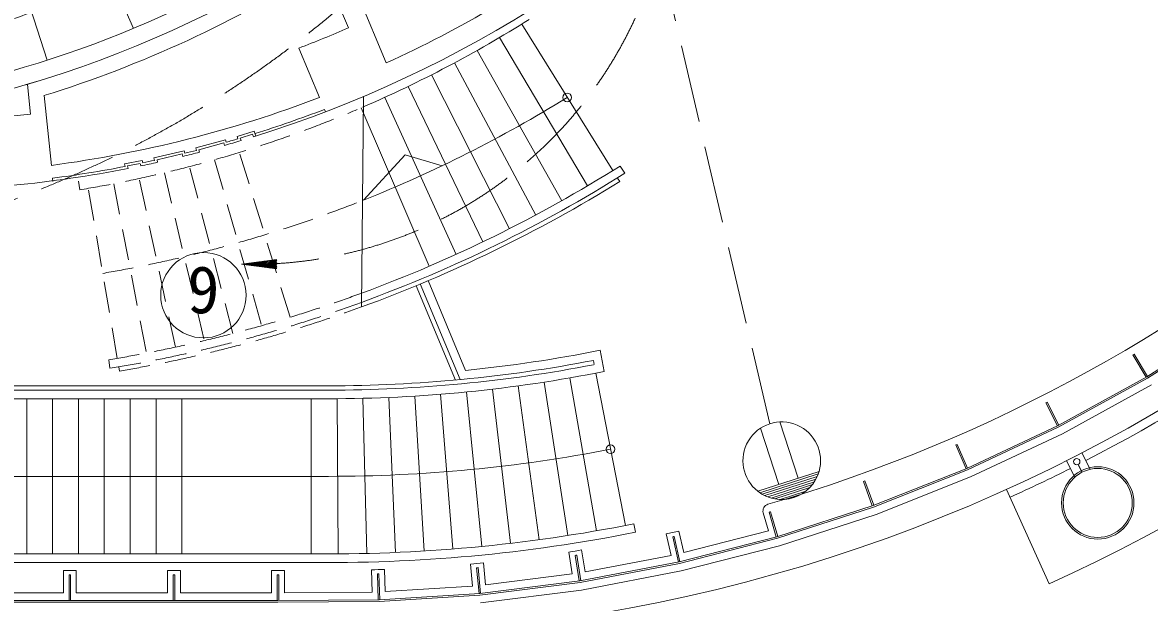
# Model space of a CAD drawing. Units: millimetres, scale not verified. Extents: x -50538 to 33462, y -30616 to 28184.
# Drawn here: x -9867 to 3202, y -20536 to -13810 of the extents above; entities that cross this region are included whole.
import ezdxf
from ezdxf.enums import TextEntityAlignment as Align

# ---------------------------------------------------------------- set-up
doc = ezdxf.new("R2010")
doc.units = ezdxf.units.MM
doc.header["$LTSCALE"] = 300
doc.linetypes.add('DASHED1', pattern=[1.8, 1.2, -0.6])
doc.linetypes.add('DASHED3', pattern=[4, 3, -1])
for name, color, linetype, lineweight in [('1-0_130', 7, 'Continuous', 9), ('8-1', 7, 'Continuous', 9), ('8-2', 7, 'Continuous', 9)]:
    doc.layers.add(name, color=color, linetype=linetype, lineweight=lineweight)
doc.styles.add('ＭＳ ゴシック', font='')
doc.styles.get('ＭＳ ゴシック').set_extended_font_data('MS Gothic')

msp = doc.modelspace()

# ---------------------------------------------------------------- linework, layer by layer
at = {"layer": '1-0_130'}
for p, q in [((-8579.4, -13877.8), (-8923.8, -13100.4)), ((-6088.4, -13873), (-6384.6, -13161)), ((-5648.7, -14279), (-6144, -13088.3)), ((-9898.3, -13262.2), (-9581.1, -14246.6)), ((-4077.5, -13828.4), (-3022.9, -15527.8)), ((-6424.2, -14679.9), (-6662.5, -14107.2)), ((-3316.3, -15705.5), (-4334.2, -13983.9)), ((-4594.5, -14134.1), (-3613.7, -15877.1)), ((-3915.2, -16042.5), (-4858.2, -14278.8)), ((-5125.5, -14418), (-4220.7, -16201.6)), ((-9809.2, -14530.5), (-9774.5, -14871.9)), ((-4528.1, -16353.5), (-5394.5, -14550.9)), ((-9533, -15466.5), (-9615.5, -14656)), ((-5911.7, -14667.7), (-5936.5, -17109)), ((-5666.4, -14678), (-4838.9, -16498.7)), ((-6366.6, -14818.4), (-6355, -14846.1)), ((-5152.9, -16637.5), (-5941.3, -14799.4)), ((-7533.6, -15206.1), (-7525.3, -15235.3)), ((-7512.8, -15169.3), (-7504.6, -15198.2)), ((-8495.8, -15473.4), (-8499.9, -15453.6)), ((-2938.1, -15474.8), (-2883.6, -15558.6)), ((-9513.8, -15655.6), (-9517.8, -15615.8)), ((-2967.1, -15613.7), (-2941.1, -15653.6)), ((-4792.6, -17951), (-5254.2, -16841.4)), ((-4728.7, -17844.3), (-5161.9, -16803)), ((-5302.8, -16862.5), (-4847.8, -17956.2)), ((-3168.1, -17611), (-3120.5, -17856.5)), ((-3237.7, -17777.6), (-3247.2, -17728.5)), ((3162.7, -17923), (3010, -17664.7)), ((3025.4, -17655.6), (3178.2, -17913.8)), ((-2876.3, -19642.9), (-3218.6, -17875.8)), ((-4118.6, -18024.1), (-3875.7, -19807.7)), ((-3542.6, -19759.1), (-3818.6, -17980.4)), ((-3518.6, -17931), (-3209.4, -19704.2)), ((3225.4, -18011.4), (2193.3, -18578.8)), ((-5541.3, -19956.6), (-5618.6, -18158.2)), ((-5318.6, -18142.6), (-5208.2, -19939.2)), ((-4875.1, -19915.6), (-5018.6, -18121.4)), ((-4718.6, -18094.6), (-4541.9, -19885.9)), ((-4208.8, -19849.9), (-4418.6, -18062.2)), ((-9818.6, -18173.3), (-9818.6, -19973.3)), ((-9518.6, -19973.3), (-9518.6, -18173.3)), ((-9218.6, -18173.3), (-9218.6, -19973.3)), ((-8918.6, -19973.3), (-8918.6, -18173.3)), ((-8618.6, -18173.3), (-8618.6, -19973.3)), ((-8318.6, -19973.3), (-8318.6, -18173.3)), ((-8018.6, -18173.3), (-8018.6, -19973.3)), ((-6518.6, -18173.3), (-6518.6, -19973.3)), ((-6207.6, -19972.9), (-6218.6, -18173)), ((-5918.8, -18168.4), (-5874.6, -19967.8)), ((2136.2, -18486.6), (2000, -18219.3)), ((2016, -18211.1), (2152.2, -18478.4)), ((2193.3, -18578.8), (1127.5, -19080.3)), ((1076.3, -18984.7), (957.2, -18709.4)), ((973.7, -18702.2), (1092.9, -18977.6)), ((2515.6, -18991.1), (2418.9, -18801.3)), ((2240.7, -18892.1), (2337.4, -19081.9)), ((2419.3, -19025.8), (2373.9, -18936.7)), ((2376.6, -18935.4), (2422, -19024.5)), ((1127.5, -19080.3), (32.4, -19513.9)), ((-12.7, -19415.3), (-114.3, -19133)), ((-97.4, -19126.9), (4.2, -19409.2)), ((1543.2, -19225.3), (2038.4, -20318.4)), ((-1210.3, -19488.5), (-1126.6, -19776.6)), ((-1109.3, -19771.6), (-1193, -19483.5)), ((32.4, -19513.9), (-1087.8, -19877.9)), ((-2759.2, -19721.8), (-2778.2, -19623.6)), ((-2326.5, -19774.5), (-2261, -20067.3)), ((-2243.4, -20063.4), (-2308.9, -19770.6)), ((-6557.2, -19973.3), (-11718.6, -19973.3)), ((-3458.4, -19989.9), (-3411.4, -20286.2)), ((-3393.7, -20283.4), (-3440.6, -19987.1)), ((-1087.8, -19877.9), (-2228.7, -20170.8)), ((-8102.7, -20214.3), (-8102.7, -20514.3)), ((-6895.7, -20514.3), (-6895.7, -20214.3)), ((-5751.5, -20205.5), (-5742.1, -20505.4)), ((-5724.1, -20504.8), (-5733.5, -20204.9)), ((-4601.5, -20133.7), (-4573.3, -20432.4)), ((-4555.4, -20430.7), (-4583.6, -20132)), ((-2228.7, -20170.8), (-3385.6, -20391.5)), ((-8186.7, -20423.3), (-9243.6, -20423.3)), ((-3385.6, -20391.5), (-4554.2, -20539.1))]:
    msp.add_line(p, q, dxfattribs=at)
at = {"layer": '1-0_130', "linetype": 'DASHED1'}
for p, q in [((-7640.1, -15401.7), (-7094.5, -17325.9)), ((-6764.7, -17228.5), (-7351.6, -15316.6)), ((-7426.9, -17416.3), (-7931, -15480.8)), ((-9203.8, -15749.9), (-9218.5, -15651.3)), ((-8809.2, -15679.7), (-8430.6, -17643.5)), ((-8094.2, -17574.9), (-8514.8, -15619.6)), ((-8222.1, -15553.3), (-7759.6, -17499.1)), ((-8768.9, -17704.9), (-9105.2, -15733.4)), ((-8852.8, -17820.4), (-8867.5, -17721.5)), ((-8752.1, -17803.5), (-8743.6, -17852.8))]:
    msp.add_line(p, q, dxfattribs=at)
at = {"layer": '1-0_130'}
for points in [[(-7161.2, -15126.5), (-7179, -15069.2), (-7379.3, -15130.4), (-7370.7, -15159.1)], [(-7333.3, -15179.3), (-7342, -15150.3), (-7198.8, -15106.6), (-7189.8, -15135.4)], [(-7851.2, -15292.5), (-7858.8, -15263.5), (-7512.8, -15169.3)], [(-7533.6, -15206.1), (-7822.3, -15284.7), (-7814.6, -15314)], [(-8678.1, -15479.4), (-8683.9, -15450), (-8478.6, -15408.5), (-8472.5, -15437.9)], [(-8336.1, -15408.6), (-8342.6, -15379.3), (-7993.5, -15297.6), (-7986.4, -15326.7)], [(-8008.3, -15363.1), (-8015.6, -15333.6), (-8306.9, -15401.7), (-8300.3, -15431.4)], [(-5001.2, -15471.3), (-5429, -15343.1), (-5913.4, -15869.8)], [(-8501.9, -15443.8), (-8648.7, -15473.5), (-8642.9, -15503.1)], [(4169.3, -17305.8), (3179.6, -17933.9), (2152.4, -18498.6), (1091.8, -18997.7), (1.9, -19429.2), (-1112.9, -19791.4), (-2248.3, -20082.9), (-3399.7, -20302.6), (-4562.7, -20449.5), (-5732.5, -20523.1), (-6904.7, -20532.3), (-19343.6, -20532.3)], [(-5733.1, -20505.1), (-4564.4, -20431.6), (-3402.5, -20284.8), (-2252.2, -20065.3), (-1118, -19774.1), (-4.2, -19412.2), (1084.6, -18981.1), (2144.2, -18482.5), (3170.4, -17918.4), (4159.2, -17290.9)], [(-6318.6, -18023.3), (-11618.6, -18023.3), (-11618.6, -18073.3)], [(-6318.6, -18173.3), (-11718.6, -18173.3), (-11718.6, -18073.3), (-6318.6, -18073.3)], [(-10793.9, -19073.3), (-11062.2, -18887.4), (-11618.6, -19073.3), (-6318.6, -19073.3)], [(-2255.4, -19707.3), (-2199.4, -19957.8), (-1216, -19705.3), (-1276.8, -19496.2)], [(-3383.2, -19927.2), (-3343.1, -20180.8), (-2345.8, -19990.6), (-2401.8, -19740)], [(-11718.6, -19973.3), (-11718.6, -20073.3), (-6557.2, -20073.3)], [(-4522.6, -20075.9), (-4498.5, -20331.5), (-3491.2, -20204.3), (-3531.4, -19950.7)], [(-5669.1, -20152.7), (-5661.1, -20409.4), (-4647.8, -20345.6), (-4672, -20090)], [(-9243.6, -20423.3), (-9243.6, -20164.3), (-9393.6, -20164.3), (-9393.6, -20423.3), (-10443.6, -20423.3)], [(-9327.6, -20514.3), (-9327.6, -20214.3), (-9309.6, -20214.3), (-9309.6, -20514.3)], [(-8186.7, -20423.3), (-8186.7, -20164.3), (-8036.7, -20164.3), (-8036.7, -20423.3), (-6979.7, -20423.3), (-6979.7, -20164.3), (-6829.7, -20164.3), (-6829.7, -20422.7), (-5811, -20414.7), (-5819.1, -20157.5)], [(-8120.7, -20514.3), (-8120.7, -20214.3), (-8102.7, -20214.3)], [(-6895.7, -20214.3), (-6913.7, -20214.3), (-6913.7, -20514.3)], [(-19343.6, -20532.3), (-19343.6, -20514.3), (-6904.7, -20514.3), (-5733.1, -20505.1)]]:
    msp.add_lwpolyline(points, dxfattribs=at)
for centre, radius in [((-3550.2, -14678.1), 50), ((-3047.5, -18759.4), 50), ((2358.3, -18902.7), 37.5), ((2602.3, -19381.6), 420), ((2602.3, -19381.6), 400)]:
    msp.add_circle(centre, radius, dxfattribs=at)
for centre, radius, start, end in [((-6318.6, -1873.3), 20250, 294.37421, 348.39391), ((-6318.6, -1873.3), 18250, 286.21568, 336.44302), ((-6318.6, -1873.3), 19050, 270, 336.44962), ((-13568.6, -1873.3), 13000, 270, 318.24489), ((-13568.6, -1873.3), 13200, 286.457, 317.85497), ((-11318.6, -1873.3), 13890, 287.29268, 318.53677), ((-11318.6, -1873.3), 13640, 294.56241, 306.5137), ((-13568.6, -1873.3), 13380, 287.16724, 302.4747), ((-11459.5, -1932.8), 14000, 293.29115, 302.23166), ((-11318.6, -1873.3), 13090, 290.83665, 293.55075), ((-13568.6, -1873.3), 13200, 270, 287.14024), ((-11318.6, -1873.3), 13710, 277.48349, 290.91586), ((-11318.6, -1873.3), 13710, 277.48471, 290.91586), ((-11459.5, -1932.8), 15000, 291.69994, 301.82243), ((-11318.6, -1873.3), 13090, 274.06184, 276.77461), ((-11318.6, -1873.3), 13860, 287.4167, 290.93396), ((-11318.6, -1873.3), 13860, 285.97272, 286.54964), ((-11318.6, -1873.3), 13890, 285.84871, 286.67365), ((-11318.6, -1873.3), 13860, 281.84973, 282.42664), ((-11318.6, -1873.3), 13890, 283.78748, 284.61188), ((-11318.6, -1873.3), 13860, 283.9115, 284.48787), ((-11318.6, -1873.3), 13890, 270, 281.10667), ((-11318.6, -1873.3), 13860, 277.46539, 280.98267), ((-11318.6, -1873.3), 13890, 281.72571, 282.55066), ((-11459.5, -1932.8), 16000, 290.19974, 302.18051), ((-6318.6, -1873.3), 19150, 297.29919, 314.70079), ((-11459.5, -1932.8), 16150, 289.99792, 301.83376), ((-11459.5, -1932.8), 16100, 290.06474, 302.18591), ((-6318.6, -1873.3), 16050, 275.68517, 281.3205), ((-6318.6, -1873.3), 16150, 270, 280.96352), ((-6318.6, -1873.3), 18341, 300.57188, 300.62811), ((-6318.6, -1873.3), 16200, 270, 280.93814), ((-6318.6, -1873.3), 16300, 270, 281.31503), ((-6318.6, -1873.3), 18341, 296.97188, 297.02811), ((-6318.6, -1873.3), 17200, 270, 280.96352), ((-6318.6, -1873.3), 18341, 293.37187, 293.4281), ((-6318.6, -1873.3), 19150, 294.37421, 296.70079), ((-6318.6, -1873.3), 18341, 289.77188, 289.82811), ((-1199.9, -19474.1), 80.3, 106.2, 196.09007), ((-6318.6, -1873.3), 18341, 286.17188, 286.2281), ((-6318.6, -1873.3), 18200, 269.18552, 281.27834), ((-6318.6, -1873.3), 18100, 269.24596, 281.28008), ((-6318.6, -1873.3), 18291, 282.36505, 282.83493), ((-6318.6, -1873.3), 18341, 282.57188, 282.62811), ((-6318.6, -1873.3), 18291, 278.76506, 279.23492), ((-6318.6, -1873.3), 18341, 278.97188, 279.02811), ((-6318.6, -1873.3), 18291, 275.16505, 275.63493), ((-6318.6, -1873.3), 18291, 271.56506, 272.03493), ((-6318.6, -1873.3), 18341, 271.77188, 271.82811), ((-6318.6, -1873.3), 18341, 275.37187, 275.4281)]:
    msp.add_arc(centre, radius, start, end, dxfattribs=at)
at = {"layer": '1-0_130', "linetype": 'DASHED1'}
for radius, start, end in [(14000, 279.27203, 293.01025), (15000, 279.68127, 291.65646), (16000, 279.3232, 290.19972), (16100, 279.31775, 290.06473), (16150, 279.68127, 289.99791)]:
    msp.add_arc((-11459.5, -1932.8), radius, start, end, dxfattribs=at)
at = {"layer": '8-1'}
for p, q in [((-1096.4, -19167.2), (-1308.3, -18515)), ((-873.5, -19094.8), (-1085.5, -18442.6)), ((-630, -19015.7), (-1340, -19246.4)), ((-639.2, -19044.2), (-1315.7, -19264.1)), ((-650.9, -19073.6), (-1289, -19280.9)), ((-665.7, -19104), (-1259.2, -19296.8)), ((-684.3, -19135.6), (-1225.6, -19311.5)), ((-707.8, -19168.8), (-1187, -19324.5)), ((-738.7, -19204.4), (-1141, -19335.1)), ((-782.5, -19244.2), (-1082.2, -19341.6)), ((-866.7, -19297.1), (-983, -19334.9))]:
    msp.add_line(p, q, dxfattribs=at)
for start, end in [(344.0455, 231.95448), (231.95448, 344.0455), (231.95448, 344.0455)]:
    msp.add_arc((-1062.6, -18892), 450, start, end, dxfattribs=at)
at = {"layer": '8-2', "linetype": 'DASHED3'}
msp.add_line((-1201.7, -18464), (-2354.3, -13536.9), dxfattribs=at)
at = {"layer": '8-2'}
for p, q in [((-7325.8, -16613.3), (-6919.6, -16559.8)), ((-7232.6, -16625.6), (-7204.3, -16597.3)), ((-7217.6, -16627.5), (-7184.8, -16594.7)), ((-7202.6, -16629.5), (-7165.2, -16592.1)), ((-7187.6, -16631.5), (-7145.7, -16589.6)), ((-7172.6, -16633.5), (-7126.1, -16587)), ((-7157.6, -16635.4), (-7106.6, -16584.4)), ((-7142.6, -16637.4), (-7087, -16581.9)), ((-7127.6, -16639.4), (-7067.5, -16579.3)), ((-7112.6, -16641.4), (-7048, -16576.7)), ((-7097.6, -16643.3), (-7028.4, -16574.1)), ((-7082.6, -16645.3), (-7008.9, -16571.6)), ((-7067.6, -16647.3), (-6989.3, -16569)), ((-7052.6, -16649.3), (-6969.8, -16566.4)), ((-7037.6, -16651.2), (-6950.2, -16563.8)), ((-7022.6, -16653.2), (-6930.7, -16561.3)), ((-7007.6, -16655.2), (-6919.6, -16567.1)), ((-6992.6, -16657.2), (-6919.6, -16584.1)), ((-7325.8, -16613.3), (-6919.6, -16666.8)), ((-7322.5, -16613.7), (-7321.6, -16612.7)), ((-7307.6, -16615.7), (-7302, -16610.2)), ((-7292.6, -16617.7), (-7282.5, -16607.6)), ((-7277.6, -16619.6), (-7262.9, -16605)), ((-7262.6, -16621.6), (-7243.4, -16602.4)), ((-7247.6, -16623.6), (-7223.8, -16599.9)), ((-6977.6, -16659.1), (-6919.6, -16601.1)), ((-6962.6, -16661.1), (-6919.6, -16618.1)), ((-6947.6, -16663.1), (-6919.6, -16635)), ((-6932.6, -16665.1), (-6919.6, -16652))]:
    msp.add_line(p, q, dxfattribs=at)
msp.add_circle((-7769.5, -16972.4), 495, dxfattribs=at)
at = {"layer": '8-2', "linetype": 'DASHED3'}
for centre, radius, start, end in [((-17638.2, 7610.6), 22711.7, 283.70055, 307.39484), ((-14428.5, -3970.2), 12703, 270.46593, 311.84657), ((-7211, -11721.1), 4893.5, 268.65542, 339.06319)]:
    msp.add_arc(centre, radius, start, end, dxfattribs=at)

# ---------------------------------------------------------------- texts
at = {"layer": '8-2', "style": 'ＭＳ ゴシック'}
msp.add_text('9', height=549.9, dxfattribs=at).set_placement((-7957, -17347.4), align=Align.BOTTOM_LEFT)

doc.saveas('drawing.dxf')
